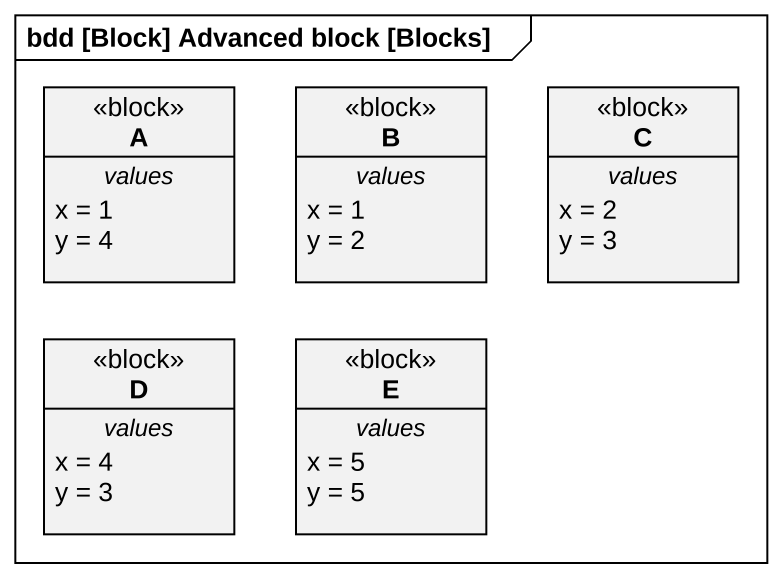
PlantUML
@startuml
mainframe bdd [Block] Advanced block [Blocks]
hide circle
hide empty members
class A <<block>> {
  -- values --
  x = 1
  y = 4
}
class B <<block>> {
  -- values --
  x = 1
  y = 2
}
class C <<block>> {
  -- values --
  x = 2
  y = 3
}
class D <<block>> {
  -- values --
  x = 4
  y = 3
}
class E <<block>> {
  -- values --
  x = 5
  y = 5
}
@enduml
